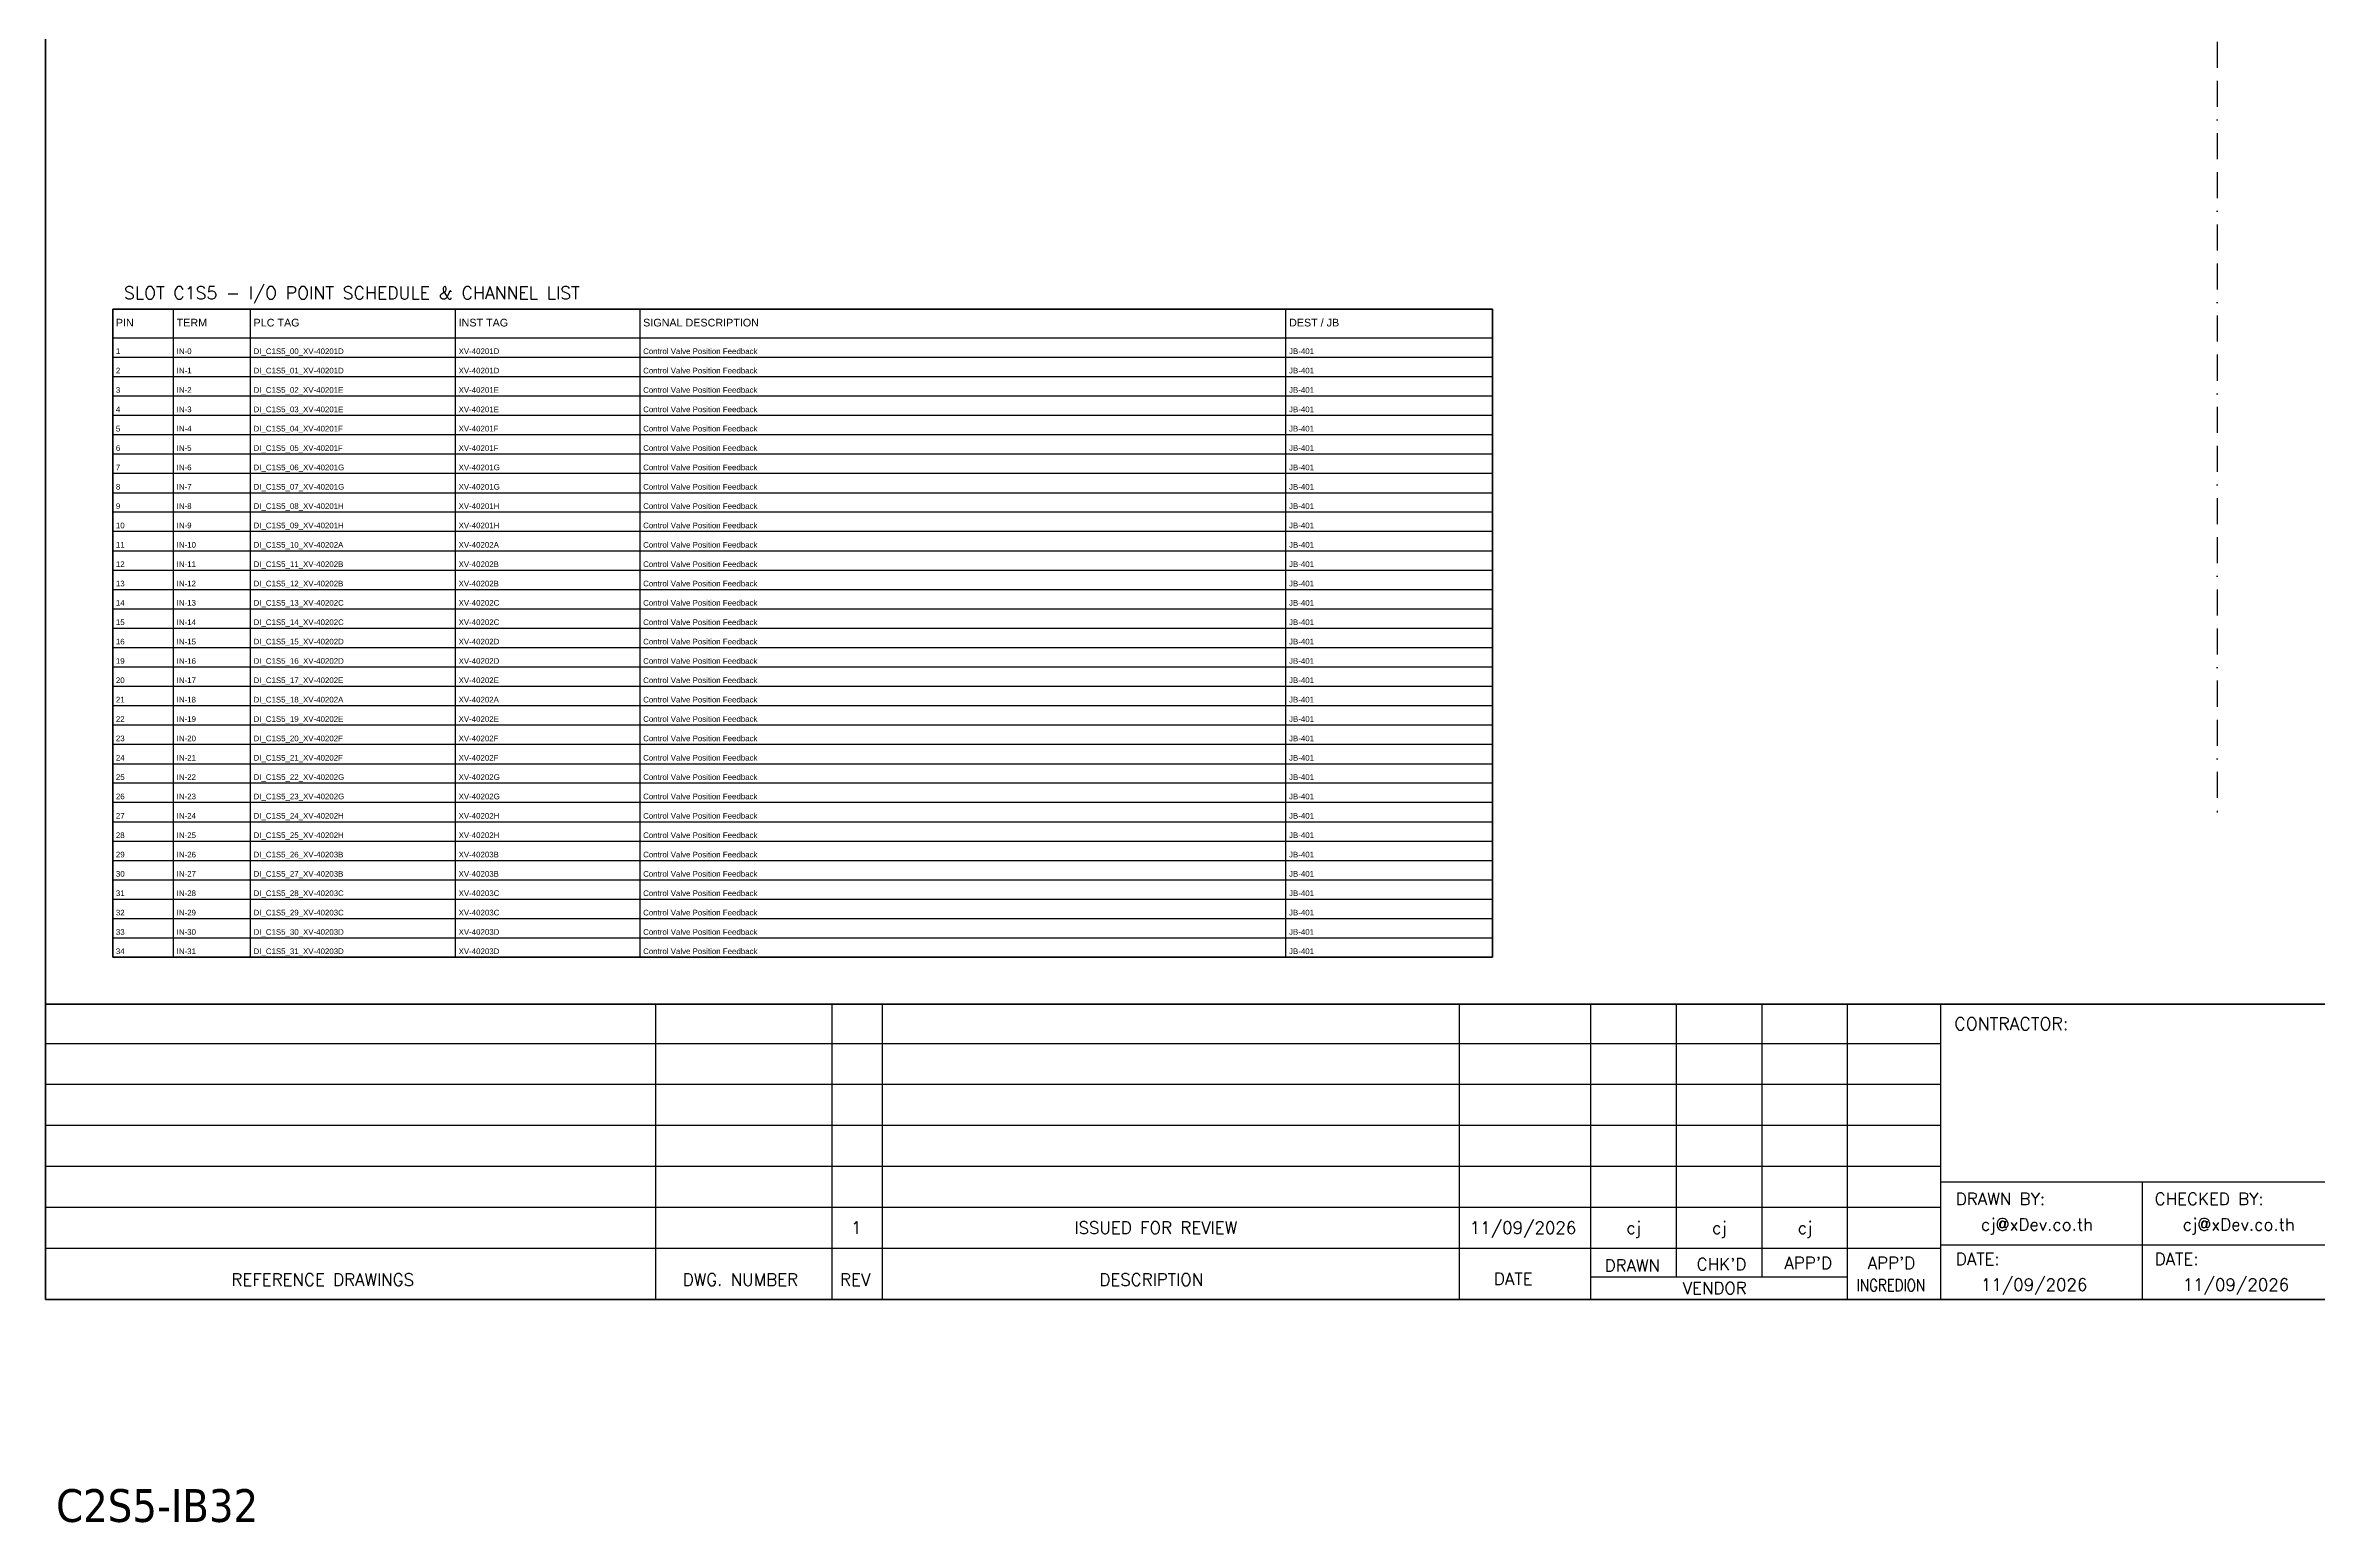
# Model space of a CAD drawing. Header units: millimetres. Extents: x 0 to 62600, y 0 to 14837.
# Drawn here: x 20967 to 23184, y 11799 to 13240 of the extents above; entities that cross this region are included whole.
import ezdxf
from ezdxf.enums import TextEntityAlignment as Align

# ---------------------------------------------------------------- set-up
doc = ezdxf.new("R2010")
doc.units = ezdxf.units.MM
doc.linetypes.add('BORDERX2', pattern=[88.9, 25.4, -12.7, 25.4, -12.7, 0, -12.7])
for name, color, linetype in [('GT_1', 9, 'Continuous'), ('HELPPOINT', 7, 'Continuous'), ('MEMBER', 7, 'Continuous'), ('x01001-FrameArea', 2, 'BORDERX2')]:
    doc.layers.add(name, color=color, linetype=linetype)
doc.styles.add('ROMANS', font='romans.shx', dxfattribs={"width": 0.85, "height": 25})
doc.styles.get("Standard").update_dxf_attribs({"font": 'arial.ttf'})
doc.styles.add('Tahoma', font='')
doc.styles.get('Tahoma').set_extended_font_data('Tahoma')

msp = doc.modelspace()

# ---------------------------------------------------------------- linework, layer by layer
at = {"color": 7}
for p, q in [((21091.5, 12350.7), (21091.5, 12982.8)), ((21166.5, 12350.7), (21166.5, 12982.8)), ((21366.5, 12350.7), (21366.5, 12982.8)), ((21546.5, 12350.7), (21546.5, 12982.8)), ((22176.5, 12350.7), (22176.5, 12982.8)), ((21032.2, 12954.8), (22378, 12954.8))]:
    msp.add_line(p, q, dxfattribs=at)
at = {"color": 8}
for p, q in [((21032.2, 12935.9), (22378, 12935.9)), ((21032.2, 12917), (22378, 12917)), ((21032.2, 12898.1), (22378, 12898.1)), ((21032.2, 12879.2), (22378, 12879.2)), ((21032.2, 12860.4), (22378, 12860.4)), ((21032.2, 12841.5), (22378, 12841.5)), ((21032.2, 12822.6), (22378, 12822.6)), ((21032.2, 12803.7), (22378, 12803.7)), ((21032.2, 12784.9), (22378, 12784.9)), ((21032.2, 12766), (22378, 12766)), ((21032.2, 12747.1), (22378, 12747.1)), ((21032.2, 12728.2), (22378, 12728.2)), ((21032.2, 12709.3), (22378, 12709.3)), ((21032.2, 12690.5), (22378, 12690.5)), ((21032.2, 12671.6), (22378, 12671.6)), ((21032.2, 12652.7), (22378, 12652.7)), ((21032.2, 12633.8), (22378, 12633.8)), ((21032.2, 12615), (22378, 12615)), ((21032.2, 12596.1), (22378, 12596.1)), ((21032.2, 12577.2), (22378, 12577.2)), ((21032.2, 12558.3), (22378, 12558.3)), ((21032.2, 12539.4), (22378, 12539.4)), ((21032.2, 12520.6), (22378, 12520.6)), ((21032.2, 12501.7), (22378, 12501.7)), ((21032.2, 12482.8), (22378, 12482.8)), ((21032.2, 12463.9), (22378, 12463.9)), ((21032.2, 12445), (22378, 12445)), ((21032.2, 12426.2), (22378, 12426.2)), ((21032.2, 12407.3), (22378, 12407.3)), ((21032.2, 12388.4), (22378, 12388.4)), ((21032.2, 12369.5), (22378, 12369.5))]:
    msp.add_line(p, q, dxfattribs=at)
at = {"color": 7}
msp.add_lwpolyline([(21032.2, 12350.7), (22378, 12350.7), (22378, 12982.8), (21032.2, 12982.8), (21032.2, 12350.7)], dxfattribs=at)
msp.add_lwpolyline([(21032.2, 12982.7), (22378, 12982.7), (22378, 12350.6), (21032.2, 12350.6)], close=True)
at = {"layer": 'GT_1', "color": 4}
for p, q in [((21561.9, 12016.9), (21561.9, 12305)), ((21733.8, 12016.9), (21733.8, 12305)), ((21782.9, 12016.9), (21782.9, 12305)), ((22345.6, 12016.9), (22345.6, 12305)), ((22473.9, 12016.9), (22473.9, 12305)), ((22557.5, 12038.7), (22557.5, 12305)), ((22641, 12038.7), (22641, 12305)), ((22724.3, 12016.9), (22724.3, 12305)), ((22815.3, 12016.9), (22815.3, 12305)), ((22815.3, 12266.2), (20966.5, 12266.2)), ((22815.3, 12226.4), (20966.5, 12226.4)), ((22815.3, 12186.4), (20966.5, 12186.4)), ((22815.3, 12146.5), (20966.5, 12146.5)), ((23602.3, 12131.2), (22815.3, 12131.2)), ((23012.1, 12016.9), (23012.1, 12131.2)), ((22815.3, 12106.6), (20966.5, 12106.6)), ((22815.2, 12066.7), (20966.5, 12066.7)), ((23602.3, 12069.7), (22815.3, 12069.7)), ((22724.3, 12038.7), (22473.9, 12038.7))]:
    msp.add_line(p, q, dxfattribs=at)
at = {"layer": 'HELPPOINT', "color": 4, "lineweight": 35}
for p, q in [((20966.5, 12016.9), (20966.5, 14721.1)), ((20966.5, 12016.9), (20966.5, 14721.1)), ((24859.8, 12016.9), (20966.5, 12016.9)), ((24859.8, 12016.9), (20966.5, 12016.9))]:
    msp.add_line(p, q, dxfattribs=at)
at = {"layer": 'MEMBER', "color": 4, "lineweight": 35}
msp.add_line((20966.5, 12305), (24859.8, 12305), dxfattribs=at)
msp.add_line((20966.5, 12305), (24859.8, 12305), dxfattribs=at)
at = {"layer": 'x01001-FrameArea'}
msp.add_line((23084.7, 14578.4), (23084.7, 12491.9), dxfattribs=at)

# ---------------------------------------------------------------- texts
at = {"color": 3}
for s, p in [('PIN', (21035.2, 12965.8)), ('TERM', (21094.5, 12965.8)), ('PLC TAG', (21169.5, 12965.8)), ('INST TAG', (21369.5, 12965.8)), ('SIGNAL DESCRIPTION', (21549.5, 12965.8)), ('DEST / JB', (22179.5, 12965.8))]:
    msp.add_text(s, height=7.5, dxfattribs=at).set_placement(p)
at = {"color": 7}
for s, p in [('1', (21035.2, 12938.9)), ('IN-0', (21094.5, 12938.9)), ('DI_C1S5_00_XV-40201D', (21169.5, 12938.9)), ('XV-40201D', (21369.5, 12938.9)), ('Control Valve Position Feedback', (21549.5, 12938.9)), ('JB-401', (22179.5, 12938.9)), ('3', (21035.2, 12901.1)), ('2', (21035.2, 12920)), ('IN-1', (21094.5, 12920)), ('IN-2', (21094.5, 12901.1)), ('DI_C1S5_01_XV-40201D', (21169.5, 12920)), ('DI_C1S5_02_XV-40201E', (21169.5, 12901.1)), ('XV-40201D', (21369.5, 12920)), ('XV-40201E', (21369.5, 12901.1)), ('Control Valve Position Feedback', (21549.5, 12920)), ('Control Valve Position Feedback', (21549.5, 12901.1)), ('JB-401', (22179.5, 12920)), ('JB-401', (22179.5, 12901.1)), ('4', (21035.2, 12882.2)), ('IN-3', (21094.5, 12882.2)), ('DI_C1S5_03_XV-40201E', (21169.5, 12882.2)), ('XV-40201E', (21369.5, 12882.2)), ('Control Valve Position Feedback', (21549.5, 12882.2)), ('JB-401', (22179.5, 12882.2)), ('5', (21035.2, 12863.4)), ('IN-4', (21094.5, 12863.4)), ('DI_C1S5_04_XV-40201F', (21169.5, 12863.4)), ('XV-40201F', (21369.5, 12863.4)), ('Control Valve Position Feedback', (21549.5, 12863.4)), ('JB-401', (22179.5, 12863.4)), ('6', (21035.2, 12844.5)), ('IN-5', (21094.5, 12844.5)), ('DI_C1S5_05_XV-40201F', (21169.5, 12844.5)), ('XV-40201F', (21369.5, 12844.5)), ('Control Valve Position Feedback', (21549.5, 12844.5)), ('JB-401', (22179.5, 12844.5)), ('7', (21035.2, 12825.6)), ('IN-6', (21094.5, 12825.6)), ('DI_C1S5_06_XV-40201G', (21169.5, 12825.6)), ('XV-40201G', (21369.5, 12825.6)), ('Control Valve Position Feedback', (21549.5, 12825.6)), ('JB-401', (22179.5, 12825.6)), ('8', (21035.2, 12806.7)), ('9', (21035.2, 12787.9)), ('IN-7', (21094.5, 12806.7)), ('IN-8', (21094.5, 12787.9)), ('DI_C1S5_07_XV-40201G', (21169.5, 12806.7)), ('DI_C1S5_08_XV-40201H', (21169.5, 12787.9)), ('XV-40201G', (21369.5, 12806.7)), ('XV-40201H', (21369.5, 12787.9)), ('Control Valve Position Feedback', (21549.5, 12806.7)), ('Control Valve Position Feedback', (21549.5, 12787.9)), ('JB-401', (22179.5, 12806.7)), ('JB-401', (22179.5, 12787.9)), ('10', (21035.2, 12769)), ('IN-9', (21094.5, 12769)), ('DI_C1S5_09_XV-40201H', (21169.5, 12769)), ('XV-40201H', (21369.5, 12769)), ('Control Valve Position Feedback', (21549.5, 12769)), ('JB-401', (22179.5, 12769)), ('11', (21035.2, 12750.1)), ('IN-10', (21094.5, 12750.1)), ('DI_C1S5_10_XV-40202A', (21169.5, 12750.1)), ('XV-40202A', (21369.5, 12750.1)), ('Control Valve Position Feedback', (21549.5, 12750.1)), ('JB-401', (22179.5, 12750.1)), ('12', (21035.2, 12731.2)), ('IN-11', (21094.5, 12731.2)), ('DI_C1S5_11_XV-40202B', (21169.5, 12731.2)), ('XV-40202B', (21369.5, 12731.2)), ('Control Valve Position Feedback', (21549.5, 12731.2)), ('JB-401', (22179.5, 12731.2)), ('13', (21035.2, 12712.3)), ('IN-12', (21094.5, 12712.3)), ('DI_C1S5_12_XV-40202B', (21169.5, 12712.3)), ('XV-40202B', (21369.5, 12712.3)), ('Control Valve Position Feedback', (21549.5, 12712.3)), ('JB-401', (22179.5, 12712.3)), ('14', (21035.2, 12693.5)), ('IN-13', (21094.5, 12693.5)), ('DI_C1S5_13_XV-40202C', (21169.5, 12693.5)), ('XV-40202C', (21369.5, 12693.5)), ('Control Valve Position Feedback', (21549.5, 12693.5)), ('JB-401', (22179.5, 12693.5)), ('15', (21035.2, 12674.6)), ('16', (21035.2, 12655.7)), ('IN-14', (21094.5, 12674.6)), ('IN-15', (21094.5, 12655.7)), ('DI_C1S5_14_XV-40202C', (21169.5, 12674.6)), ('DI_C1S5_15_XV-40202D', (21169.5, 12655.7)), ('XV-40202C', (21369.5, 12674.6)), ('XV-40202D', (21369.5, 12655.7)), ('Control Valve Position Feedback', (21549.5, 12674.6)), ('Control Valve Position Feedback', (21549.5, 12655.7)), ('JB-401', (22179.5, 12674.6)), ('JB-401', (22179.5, 12655.7)), ('19', (21035.2, 12636.8)), ('IN-16', (21094.5, 12636.8)), ('DI_C1S5_16_XV-40202D', (21169.5, 12636.8)), ('XV-40202D', (21369.5, 12636.8)), ('Control Valve Position Feedback', (21549.5, 12636.8)), ('JB-401', (22179.5, 12636.8)), ('20', (21035.2, 12618)), ('IN-17', (21094.5, 12618)), ('DI_C1S5_17_XV-40202E', (21169.5, 12618)), ('XV-40202E', (21369.5, 12618)), ('Control Valve Position Feedback', (21549.5, 12618)), ('JB-401', (22179.5, 12618)), ('21', (21035.2, 12599.1)), ('IN-18', (21094.5, 12599.1)), ('DI_C1S5_18_XV-40202A', (21169.5, 12599.1)), ('XV-40202A', (21369.5, 12599.1)), ('Control Valve Position Feedback', (21549.5, 12599.1)), ('JB-401', (22179.5, 12599.1)), ('22', (21035.2, 12580.2)), ('IN-19', (21094.5, 12580.2)), ('DI_C1S5_19_XV-40202E', (21169.5, 12580.2)), ('XV-40202E', (21369.5, 12580.2)), ('Control Valve Position Feedback', (21549.5, 12580.2)), ('JB-401', (22179.5, 12580.2)), ('23', (21035.2, 12561.3)), ('IN-20', (21094.5, 12561.3)), ('DI_C1S5_20_XV-40202F', (21169.5, 12561.3)), ('XV-40202F', (21369.5, 12561.3)), ('Control Valve Position Feedback', (21549.5, 12561.3)), ('JB-401', (22179.5, 12561.3)), ('24', (21035.2, 12542.4)), ('25', (21035.2, 12523.6)), ('IN-21', (21094.5, 12542.4)), ('IN-22', (21094.5, 12523.6)), ('DI_C1S5_21_XV-40202F', (21169.5, 12542.4)), ('DI_C1S5_22_XV-40202G', (21169.5, 12523.6)), ('XV-40202F', (21369.5, 12542.4)), ('XV-40202G', (21369.5, 12523.6)), ('Control Valve Position Feedback', (21549.5, 12542.4)), ('Control Valve Position Feedback', (21549.5, 12523.6)), ('JB-401', (22179.5, 12542.4)), ('JB-401', (22179.5, 12523.6)), ('26', (21035.2, 12504.7)), ('IN-23', (21094.5, 12504.7)), ('DI_C1S5_23_XV-40202G', (21169.5, 12504.7)), ('XV-40202G', (21369.5, 12504.7)), ('Control Valve Position Feedback', (21549.5, 12504.7)), ('JB-401', (22179.5, 12504.7)), ('27', (21035.2, 12485.8)), ('IN-24', (21094.5, 12485.8)), ('DI_C1S5_24_XV-40202H', (21169.5, 12485.8)), ('XV-40202H', (21369.5, 12485.8)), ('Control Valve Position Feedback', (21549.5, 12485.8)), ('JB-401', (22179.5, 12485.8)), ('28', (21035.2, 12466.9)), ('IN-25', (21094.5, 12466.9)), ('DI_C1S5_25_XV-40202H', (21169.5, 12466.9)), ('XV-40202H', (21369.5, 12466.9)), ('Control Valve Position Feedback', (21549.5, 12466.9)), ('JB-401', (22179.5, 12466.9)), ('29', (21035.2, 12448)), ('IN-26', (21094.5, 12448)), ('DI_C1S5_26_XV-40203B', (21169.5, 12448)), ('XV-40203B', (21369.5, 12448)), ('Control Valve Position Feedback', (21549.5, 12448)), ('JB-401', (22179.5, 12448)), ('30', (21035.2, 12429.2)), ('IN-27', (21094.5, 12429.2)), ('DI_C1S5_27_XV-40203B', (21169.5, 12429.2)), ('XV-40203B', (21369.5, 12429.2)), ('Control Valve Position Feedback', (21549.5, 12429.2)), ('Control Valve Position Feedback', (21549.5, 12410.3)), ('JB-401', (22179.5, 12429.2)), ('31', (21035.2, 12410.3)), ('32', (21035.2, 12391.4)), ('IN-28', (21094.5, 12410.3)), ('IN-29', (21094.5, 12391.4)), ('DI_C1S5_28_XV-40203C', (21169.5, 12410.3)), ('DI_C1S5_29_XV-40203C', (21169.5, 12391.4)), ('XV-40203C', (21369.5, 12410.3)), ('XV-40203C', (21369.5, 12391.4)), ('Control Valve Position Feedback', (21549.5, 12391.4)), ('JB-401', (22179.5, 12410.3)), ('JB-401', (22179.5, 12391.4)), ('33', (21035.2, 12372.5)), ('IN-30', (21094.5, 12372.5)), ('DI_C1S5_30_XV-40203D', (21169.5, 12372.5)), ('XV-40203D', (21369.5, 12372.5)), ('Control Valve Position Feedback', (21549.5, 12372.5)), ('JB-401', (22179.5, 12372.5)), ('34', (21035.2, 12353.7)), ('IN-31', (21094.5, 12353.7)), ('DI_C1S5_31_XV-40203D', (21169.5, 12353.7)), ('XV-40203D', (21369.5, 12353.7)), ('Control Valve Position Feedback', (21549.5, 12353.7)), ('JB-401', (22179.5, 12353.7))]:
    msp.add_text(s, height=5.5, dxfattribs=at).set_placement(p)
at = {"color": 2, "style": 'Tahoma'}
msp.add_text('C2S5-IB32', height=32, dxfattribs=at).set_placement((20976.9, 11799.9))
at = {"layer": 'MEMBER', "color": 4, "ltscale": 0.8, "style": 'ROMANS'}
for s, height, p in [('SLOT C1S5 - I/O POINT SCHEDULE & CHANNEL LIST', 12.35, (21043.1, 12992.4)), ('CONTRACTOR:', 12.35, (22828.4, 12279.6)), ('DRAWN BY:', 11.88, (22829.9, 12109)), ('CHECKED BY:', 11.875, (23023.8, 12109)), ('cj@xDev.co.th', 11.875, (22854.3, 12084.1)), ('cj@xDev.co.th', 11.875, (23051.1, 12084.1)), ('DATE:', 11.88, (22829.9, 12050.4)), ('DATE:', 11.88, (23023.8, 12050.4)), ('REFERENCE DRAWINGS', 11.875, (21147.9, 12030.3)), ('DWG. NUMBER', 11.875, (21588.1, 12030.3)), ('REV', 11.88, (21741.6, 12030.3)), ('DESCRIPTION', 11.875, (21994.5, 12030.3)), ('DATE', 11.88, (22379.3, 12031.1)), ('DRAWN', 11.88, (22487.3, 12044.1)), ("CHK'D", 11.88, (22577.1, 12045.3)), ("APP'D", 11.88, (22662.7, 12046.5)), ("APP'D", 11.88, (22743.9, 12046.5)), ('11/09/2026', 11.88, (22854.3, 12025.4)), ('11/09/2026', 11.88, (23051.1, 12025.4)), ('VENDOR', 11.88, (22563.4, 12022))]:
    msp.add_text(s, height=height, dxfattribs=at).set_placement(p)
for s, height, p in [('1', 11.9, (21757.4, 12086.8)), ('ISSUED FOR REVIEW', 11.875, (22049.5, 12086.8)), ('11/09/2026', 11.88, (22407.7, 12086.8)), ('cj', 11.88, (22515.6, 12086.8)), ('cj', 11.88, (22599.2, 12086.8)), ('cj', 11.88, (22682.7, 12086.8))]:
    msp.add_text(s, height=height, dxfattribs=at).set_placement(p, align=Align.MIDDLE_CENTER)
at = {"layer": 'MEMBER', "color": 4, "ltscale": 0.8, "style": 'ROMANS', "width": 0.8}
msp.add_text('INGREDION', height=11.88, dxfattribs=at).set_placement((22733.1, 12024.8))

doc.saveas('drawing.dxf')
